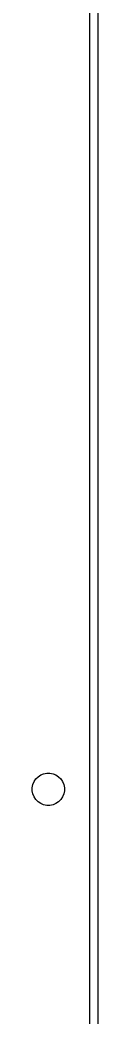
# Model space of a CAD drawing. Extents: x 81 to 160, y -176 to -60.
# Drawn here: x 92.69 to 93.74, y -105.59 to -89.55 of the extents above; entities that cross this region are included whole.
import ezdxf

# ---------------------------------------------------------------- set-up
doc = ezdxf.new("R2010")
doc.units = 0
doc.header["$MEASUREMENT"] = 0
doc.layers.add('BLACK', color=7, linetype='CONTINUOUS')

msp = doc.modelspace()

# ---------------------------------------------------------------- linework, layer by layer
at = {"layer": 'BLACK', "linetype": 'CONTINUOUS'}
for p, q in [((93.6165, -175.532), (93.6165, -73.9381)), ((93.7435, -73.9985), (93.7435, -175.472)), ((92.8274, -101.696), (92.8745, -101.676)), ((92.8745, -101.676), (92.9245, -101.666)), ((92.9245, -101.666), (92.9755, -101.666)), ((92.9755, -101.666), (93.0255, -101.676)), ((93.0255, -101.676), (93.0726, -101.696)), ((92.7012, -101.85), (92.7207, -101.802)), ((92.7207, -101.802), (92.749, -101.76)), ((92.749, -101.76), (92.7851, -101.724)), ((92.7851, -101.724), (92.8274, -101.696)), ((93.0726, -101.696), (93.1149, -101.724)), ((93.1149, -101.724), (93.151, -101.76)), ((93.151, -101.76), (93.1793, -101.802)), ((93.1793, -101.802), (93.1988, -101.85)), ((92.6913, -101.9), (92.7012, -101.85)), ((92.6913, -101.95), (92.6913, -101.9)), ((92.7012, -102), (92.6913, -101.95)), ((92.7207, -102.048), (92.7012, -102)), ((93.1988, -102), (93.1793, -102.048)), ((93.1988, -101.85), (93.2087, -101.9)), ((93.2087, -101.95), (93.1988, -102)), ((93.2087, -101.9), (93.2087, -101.95)), ((92.749, -102.09), (92.7207, -102.048)), ((92.7851, -102.126), (92.749, -102.09)), ((92.8274, -102.154), (92.7851, -102.126)), ((92.8745, -102.174), (92.8274, -102.154)), ((93.0726, -102.154), (93.0255, -102.174)), ((93.1149, -102.126), (93.0726, -102.154)), ((93.151, -102.09), (93.1149, -102.126)), ((93.1793, -102.048), (93.151, -102.09)), ((92.9245, -102.184), (92.8745, -102.174)), ((92.9755, -102.184), (92.9245, -102.184)), ((93.0255, -102.174), (92.9755, -102.184))]:
    msp.add_line(p, q, dxfattribs=at)

doc.saveas('drawing.dxf')
